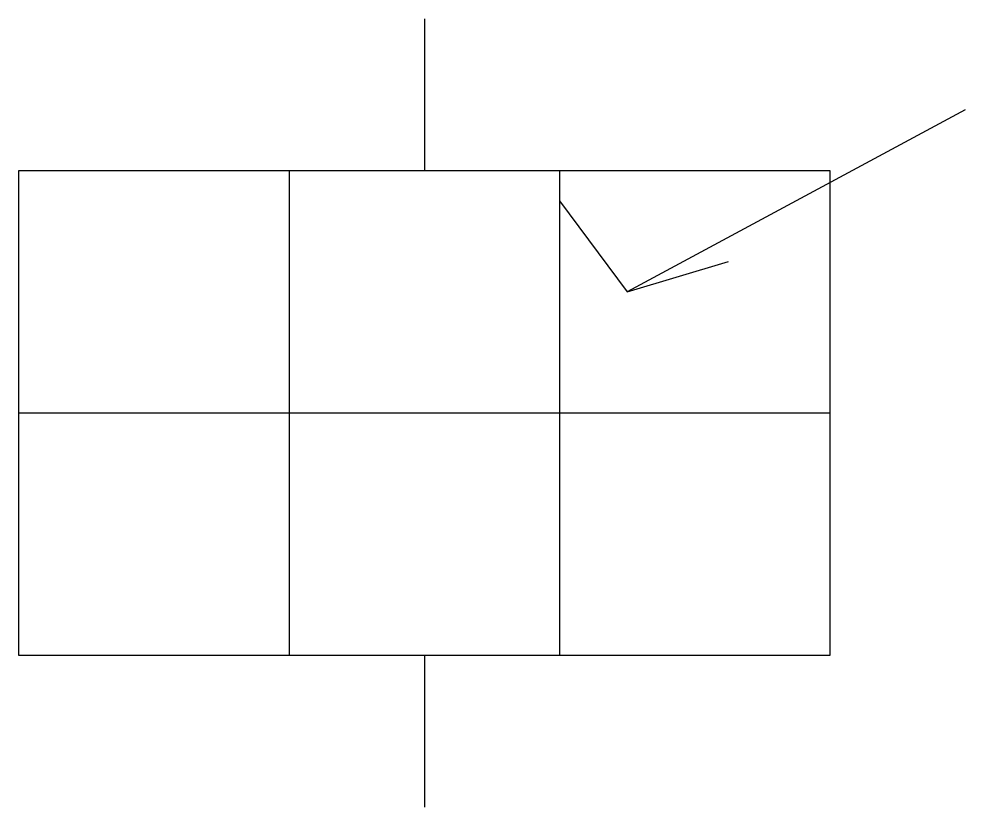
# Model space of a CAD drawing. Header units: millimetres. Extents: x -6.5 to 8.5, y -12.5 to 0.
import ezdxf
from ezdxf.enums import TextEntityAlignment as Align

# ---------------------------------------------------------------- set-up
doc = ezdxf.new("R2010")
doc.units = ezdxf.units.MM
doc.layers.get('0').update_dxf_attribs({"linetype": 'CONTINUOUS'})
doc.styles.add('ARIAL', font='arial.ttf')

# ---------------------------------------------------------------- blocks, each defined once
blk = doc.blocks.new('291_E_LV_SLD_IEC60617_pv_module')
at = {"true_color": 0x0000ff}
for p, q in [((-0.071, 0), (-0.071, -2.404)), ((8.5, -1.442), (3.143, -4.327)), ((-2.214, -2.404), (-2.214, -10.096)), ((2.071, -2.404), (2.071, -10.096)), ((-6.5, -6.25), (6.357, -6.25)), ((-0.071, -10.096), (-0.071, -12.5))]:
    blk.add_line(p, q, dxfattribs=at)
blk.add_lwpolyline([(-6.5, -2.404), (6.357, -2.404), (6.357, -10.096), (-6.5, -10.096)], close=True, dxfattribs=at)
blk.add_lwpolyline([(2.071, -2.885), (3.143, -4.327), (4.75, -3.846)], dxfattribs=at)
at = {"true_color": 0x0000ff, "style": 'ARIAL'}
blk.add_attdef('TAG', text='', height=2.5, dxfattribs=at).set_placement((-8.5, -2.2), align=Align.RIGHT)
at = {"color": 7, "style": 'ARIAL'}
for tag, p in [('POWER_WP', (-8.5, -9)), ('VOC', (-8.5, -12)), ('ISC', (-8.5, -15)), ('MANUFACTURER', (-8.5, -18))]:
    blk.add_attdef(tag, text='', height=1.7, dxfattribs=at).set_placement(p, align=Align.RIGHT)

msp = doc.modelspace()

# ---------------------------------------------------------------- block references
msp.add_blockref('291_E_LV_SLD_IEC60617_pv_module', (0, 0))

doc.saveas('drawing.dxf')
